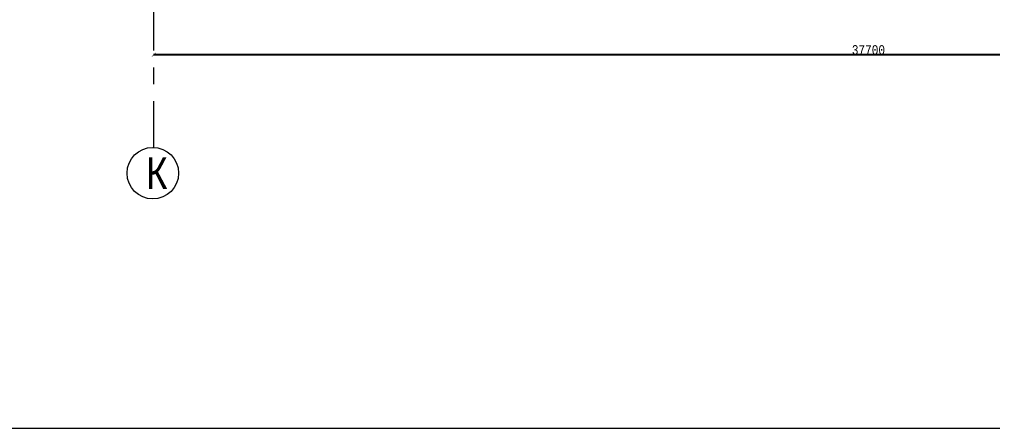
# Model space of a CAD drawing. Header units: millimetres. Extents: x -689206 to 4969298, y -1019800 to 703299.
# Drawn here: x 725955 to 751656, y -754220 to -743416 of the extents above; entities that cross this region are included whole.
import ezdxf

# ---------------------------------------------------------------- set-up
doc = ezdxf.new("R2010")
doc.units = ezdxf.units.MM
doc.linetypes.add('осеваяX2', pattern=[101.6, 63.5, -12.7, 12.7, -12.7])
doc.layers.add('РАЗМЕРЫ', color=7, linetype='Continuous', lineweight=9)
doc.layers.add('сетка', color=104, linetype='Continuous')
doc.styles.add('Аннотативный', font='isocteur.ttf', dxfattribs={"width": 0.7, "height": 250})
doc.dimstyles.new('Аннотативный', dxfattribs={"dimscale": 0, "dimtxt": 250, "dimasz": 100, "dimexe": 1.25, "dimexo": 0.625, "dimtad": 1, "dimdec": 0, "dimtxsty": 'Аннотативный', "dimblk": 'ARCHTICK', "dimcen": 2.5, "dimadec": 0, "dimazin": 0, "dimtfac": 1, "dimtdec": 0, "dimtmove": 0, "dimatfit": 3, "dimfxl": 1, "dimarcsym": 0})

# ---------------------------------------------------------------- blocks, each defined once
blk = doc.blocks.new('_ArchTick')
at = {"color": 0, "linetype": 'ByBlock', "const_width": 0.15}
blk.add_lwpolyline([(-0.5, -0.5), (0.5, 0.5)], dxfattribs=at)
blk = doc.blocks.new('*D4720')
at = {"layer": 'Defpoints', "color": 0, "lineweight": 5, "ltscale": 35, "transparency": 16777216}
for p in [(729499, -744348), (729499, -744348), (767258, -745467)]:
    blk.add_point(p, dxfattribs=at)
at = {"layer": 'РАЗМЕРЫ', "color": 0, "lineweight": -2, "ltscale": 35, "transparency": 16777216}
for p, q in [((767258, -744348), (729499, -744348)), ((729499, -744349), (729499, -744349)), ((767258, -745467), (767258, -744347))]:
    blk.add_line(p, q, dxfattribs=at)
at = {"layer": 'РАЗМЕРЫ', "color": 0, "lineweight": -2, "ltscale": 35, "transparency": 16777216, "xscale": 100, "yscale": 100, "zscale": 100, "rotation": 180}
blk.add_blockref('_ArchTick', (729499, -744348), dxfattribs=at)
at = {"layer": 'РАЗМЕРЫ', "color": 0, "lineweight": -2, "ltscale": 35, "transparency": 16777216, "xscale": 100, "yscale": 100, "zscale": 100}
blk.add_blockref('_ArchTick', (767258, -744348), dxfattribs=at)
at = {"layer": 'РАЗМЕРЫ', "color": 0, "lineweight": 5, "ltscale": 35, "transparency": 16777216, "insert": (748378, -744222), "char_height": 250, "attachment_point": 5, "style": 'Аннотативный'}
blk.add_mtext('37700', dxfattribs=at)

msp = doc.modelspace()

# ---------------------------------------------------------------- linework, layer by layer
at = {"layer": 'РАЗМЕРЫ', "linetype": 'осеваяX2', "lineweight": 5, "ltscale": 35}
msp.add_line((729498.8, -727791.3), (729498.8, -746794.6), dxfattribs=at)
at = {"layer": 'РАЗМЕРЫ', "lineweight": 5, "ltscale": 35}
msp.add_lwpolyline([(639384.7, -709364.6), (848589.7, -709364.6), (848589.7, -754220.3), (639384.7, -754220.3)], close=True, dxfattribs=at)
at = {"layer": 'сетка', "lineweight": 5}
msp.add_circle((729476.5, -747475), 680.7, dxfattribs=at)

# ---------------------------------------------------------------- texts
at = {"layer": 'РАЗМЕРЫ', "lineweight": 5, "ltscale": 35, "insert": (729292.6, -747056.8), "char_height": 841.3, "width": 7009.377, "attachment_point": 1, "style": 'Аннотативный'}
msp.add_mtext('К', dxfattribs=at)

# ---------------------------------------------------------------- dimensions: what is measured, and where the dimension line sits
at = {"layer": 'РАЗМЕРЫ', "lineweight": 5, "ltscale": 35}
dim = msp.add_linear_dim(base=(729498.8, -744348), p1=(767257.8, -745467.3), p2=(729498.8, -744348), text='37700', dimstyle='Аннотативный', dxfattribs=at)
dim.commit()
dim.dimension.update_dxf_attribs({"geometry": '*D4720', "text_midpoint": (748378.3, -744222.4)})

doc.saveas('drawing.dxf')
